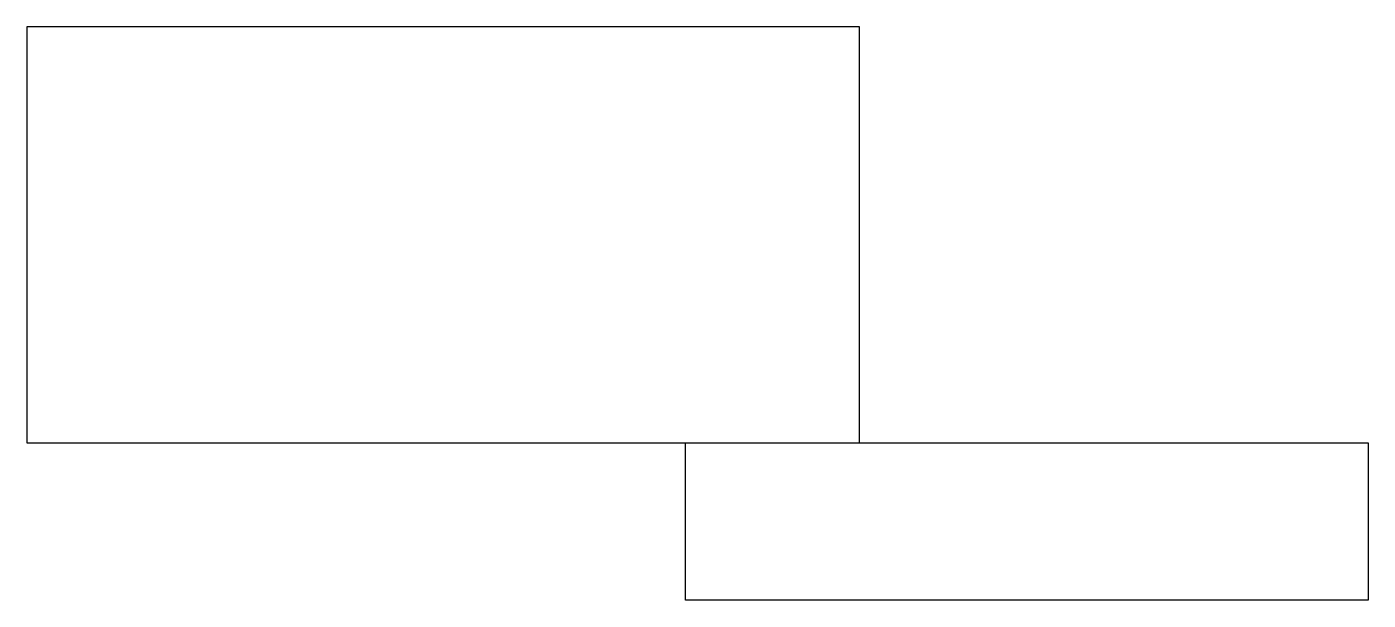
# Model space of a CAD drawing. Extents: x -1450 to 0, y 0 to 620.
import ezdxf

# ---------------------------------------------------------------- set-up
doc = ezdxf.new("R2010")
doc.units = 0
doc.header["$LTSCALE"] = 50
doc.layers.get('0').update_dxf_attribs({"linetype": 'CONTINUOUS'})

msp = doc.modelspace()

# ---------------------------------------------------------------- linework, layer by layer
at = {"color": 0}
for points in [[(-1450, 620), (-1450, 170), (-550, 170), (-550, 620)], [(0, 170), (0, 0), (-738, 0), (-738, 170)]]:
    msp.add_lwpolyline(points, close=True, dxfattribs=at)

doc.saveas('drawing.dxf')
